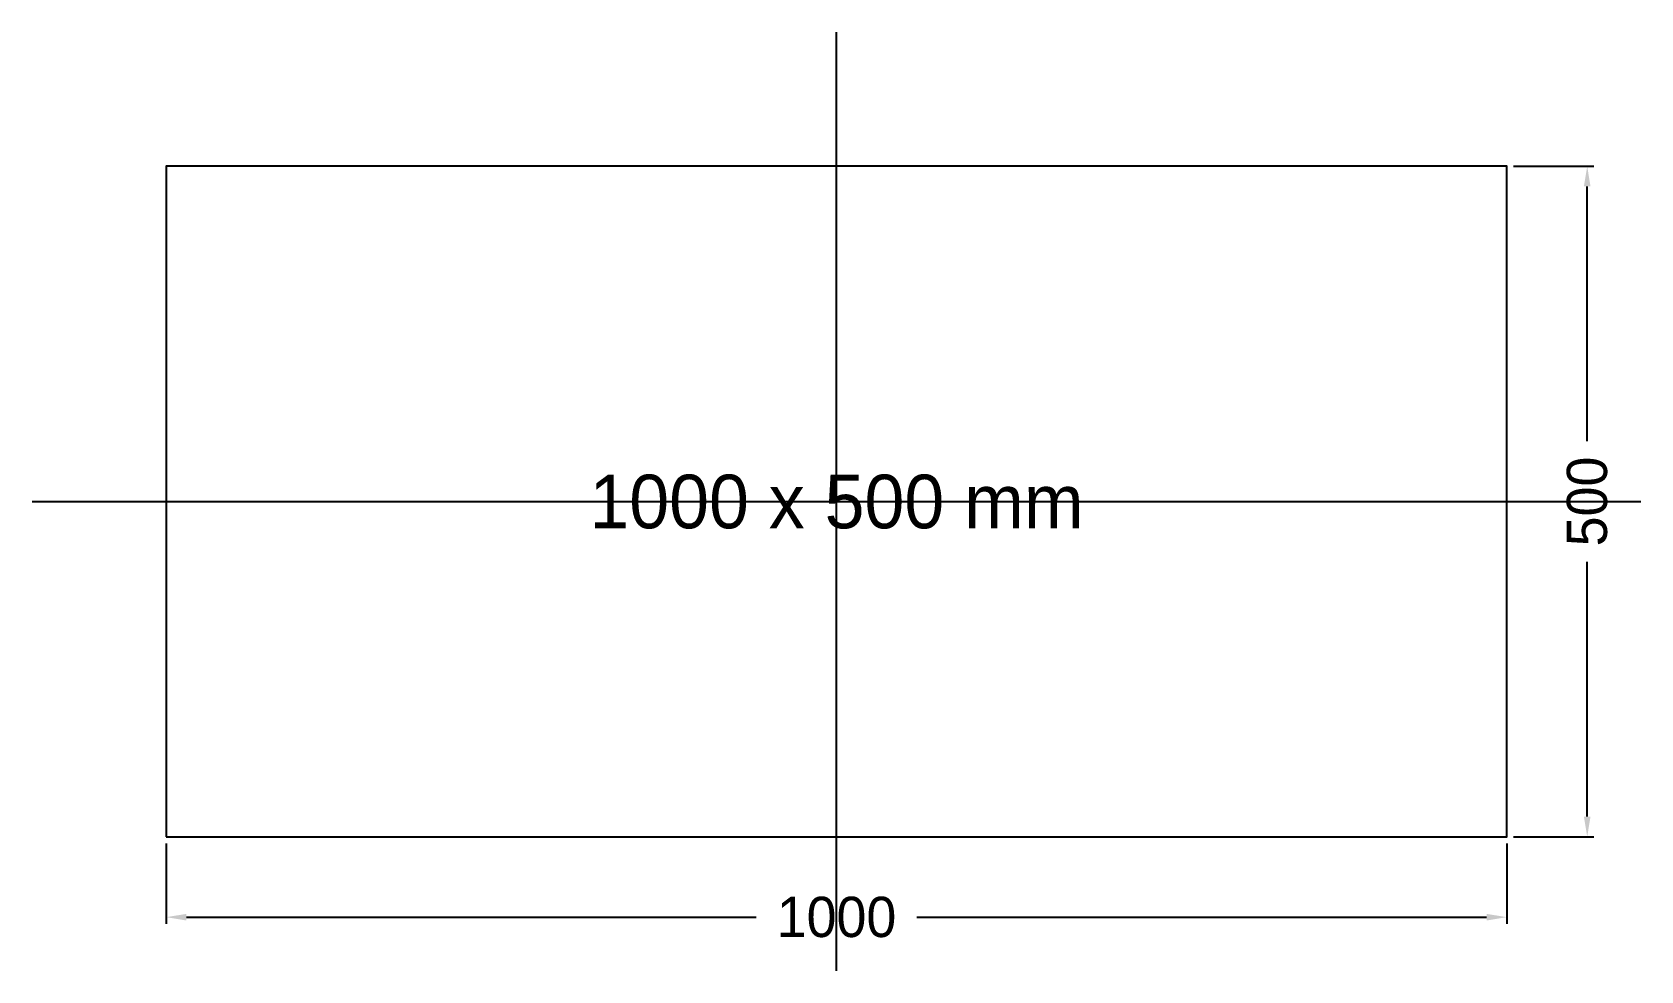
# Model space of a CAD drawing. Header units: metres. Extents: x -100 to 1100, y -100 to 600.
import ezdxf
from ezdxf.enums import TextEntityAlignment as Align

# ---------------------------------------------------------------- set-up
doc = ezdxf.new("R2010")
doc.units = ezdxf.units.M
for name, color, linetype in [('CENTER', 1, 'Continuous'), ('OUTLINE', 7, 'Continuous'), ('TEXT', 2, 'Continuous')]:
    doc.layers.add(name, color=color, linetype=linetype)
doc.dimstyles.new('TESTDIM', dxfattribs={"dimtxt": 25, "dimasz": 15, "dimexe": 5, "dimexo": 5, "dimgap": 3, "dimtad": 1, "dimdec": 0, "dimcen": 2.5, "dimazin": 3, "dimtfac": 1, "dimtmove": 0, "dimatfit": 3})

# ---------------------------------------------------------------- blocks, each defined once
blk = doc.blocks.new('_CLOSEDFILLED')
at = {"color": 0, "linetype": 'BYBLOCK'}
blk.add_solid([(-1, 0.164), (0, 0), (-1, -0.164)], dxfattribs=at)
blk = doc.blocks.new('*D1')
for p, q in [((0, -5), (0, -65)), ((1000, -5), (1000, -65)), ((15, -60), (440, -60)), ((560, -60), (985, -60))]:
    blk.add_line(p, q)
at = {"layer": 'Defpoints'}
for p in [(0, 0), (1000, 0), (0, -60)]:
    blk.add_point(p, dxfattribs=at)
at = {"xscale": 15, "yscale": 15, "rotation": 180}
blk.add_blockref('_CLOSEDFILLED', (0, -60), dxfattribs=at)
at = {"xscale": 15, "yscale": 15}
blk.add_blockref('_CLOSEDFILLED', (1000, -60), dxfattribs=at)
at = {"insert": (500, -60), "char_height": 30, "attachment_point": 5}
blk.add_mtext('1000', dxfattribs=at)
blk = doc.blocks.new('*D2')
for p, q in [((1005, 500), (1065, 500)), ((1060, 295), (1060, 485)), ((1060, 15), (1060, 205)), ((1005, 0), (1065, 0))]:
    blk.add_line(p, q)
at = {"layer": 'Defpoints'}
for p in [(1000, 500), (1000, 0), (1060, 0)]:
    blk.add_point(p, dxfattribs=at)
at = {"xscale": 15, "yscale": 15}
for p, rotation in [((1060, 500), 90), ((1060, 0), 270)]:
    blk.add_blockref('_CLOSEDFILLED', p, dxfattribs=dict(at, rotation=rotation))
at = {"insert": (1060, 250), "char_height": 30, "attachment_point": 5, "rotation": 90}
blk.add_mtext('500', dxfattribs=at)

msp = doc.modelspace()

# ---------------------------------------------------------------- linework, layer by layer
at = {"layer": 'CENTER'}
for p, q in [((500, -100), (500, 600)), ((-100, 250), (1100, 250))]:
    msp.add_line(p, q, dxfattribs=at)
at = {"layer": 'OUTLINE'}
msp.add_lwpolyline([(0, 0), (1000, 0), (1000, 500), (0, 500)], close=True, dxfattribs=at)

# ---------------------------------------------------------------- texts
at = {"layer": 'TEXT'}
msp.add_text('1000 x 500 mm', height=40, dxfattribs=at).set_placement((500, 250), align=Align.MIDDLE_CENTER)

# ---------------------------------------------------------------- dimensions: what is measured, and where the dimension line sits
dim = msp.add_linear_dim(base=(1060, 0), p1=(1000, 0), p2=(1000, 500), angle=90, dimstyle='TESTDIM', override={"dimtxt": 30})
dim.commit()
dim.dimension.update_dxf_attribs({"geometry": '*D2', "text_midpoint": (1060, 250)})
dim = msp.add_linear_dim(base=(0, -60), p1=(0, 0), p2=(1000, 0), dimstyle='TESTDIM', override={"dimtxt": 30})
dim.commit()
dim.dimension.update_dxf_attribs({"geometry": '*D1', "text_midpoint": (500, -60)})

doc.saveas('drawing.dxf')
